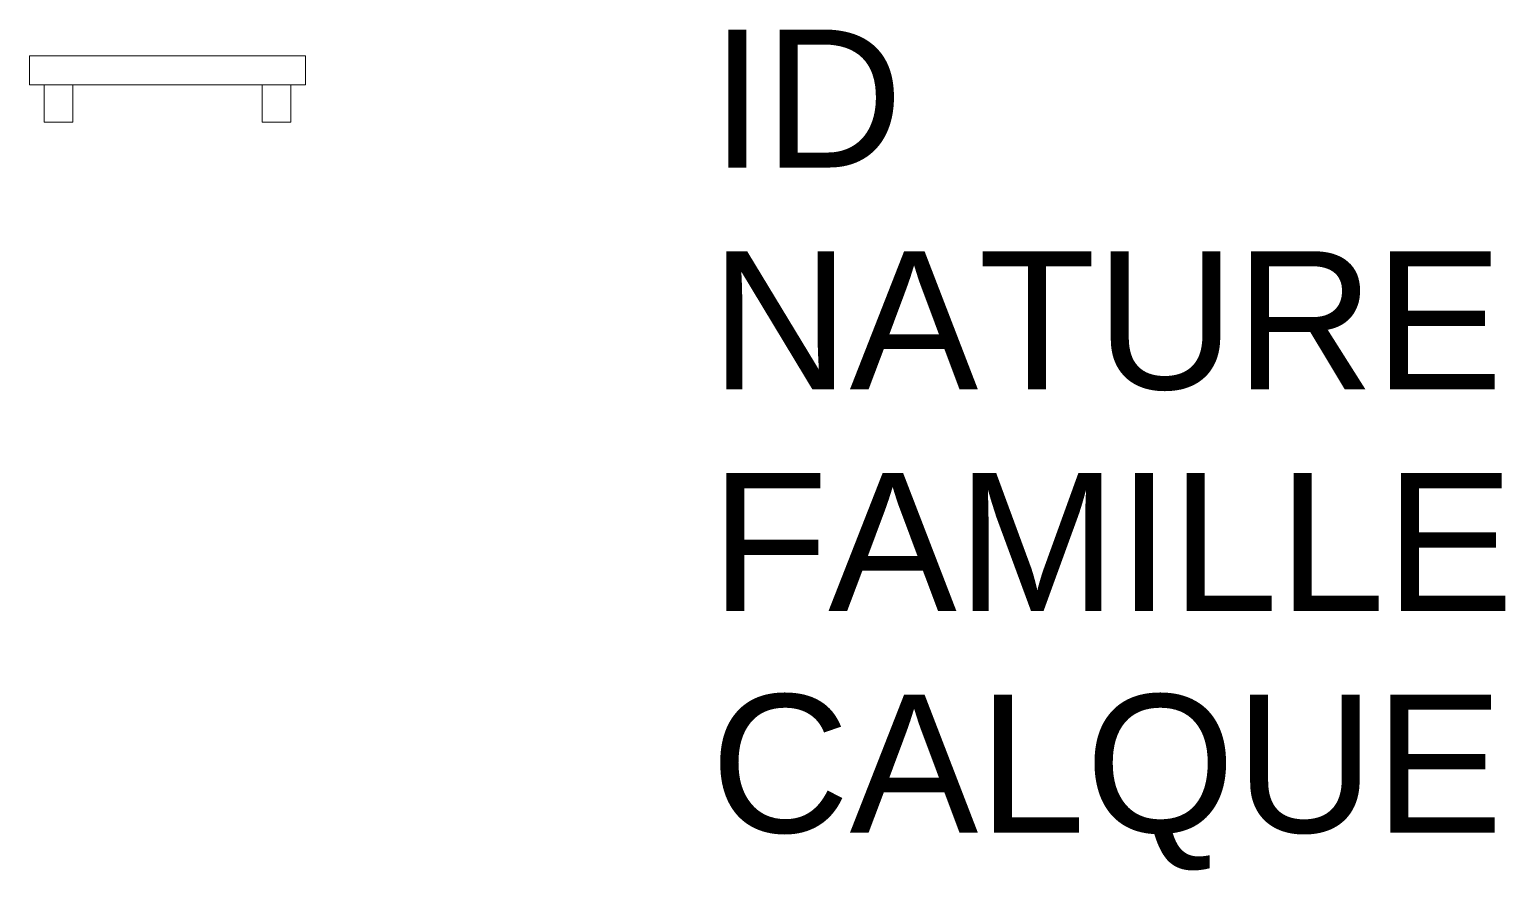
# Model space of a CAD drawing. Header units: metres. Extents: x 3206.36 to 3208.5, y 1733.04 to 1734.26.
import ezdxf

# ---------------------------------------------------------------- set-up
doc = ezdxf.new("R2010")
doc.units = ezdxf.units.M
doc.linetypes.add('Socle_Continu', pattern=[2.5, 2.5, 0])
doc.layers.add('OUVRA_SCS', color=7, linetype='Socle_Continu', lineweight=13)
doc.styles.get("Standard").update_dxf_attribs({"font": 'arial.ttf'})

msp = doc.modelspace()

# ---------------------------------------------------------------- linework, layer by layer
at = {"layer": 'OUVRA_SCS', "linetype": 'Socle_Continu'}
for points in [[(3206.3566, 1734.223), (3206.7566, 1734.223), (3206.7566, 1734.181), (3206.3566, 1734.181)], [(3206.3776, 1734.181), (3206.4196, 1734.181), (3206.4196, 1734.1268), (3206.3776, 1734.1268)], [(3206.6936, 1734.181), (3206.7356, 1734.181), (3206.7356, 1734.1268), (3206.6936, 1734.1268)]]:
    msp.add_lwpolyline(points, close=True, dxfattribs=at)

# ---------------------------------------------------------------- texts
at = {"layer": 'OUVRA_SCS', "linetype": 'Socle_Continu', "flags": 9}
for tag, p, s in [('ID', (3207.3436, 1734.061), 'XP_1361'), ('NATURE', (3207.3436, 1733.7397), "Echelle d'accès"), ('FAMILLE', (3207.3436, 1733.4184), 'Ouvrage maritime'), ('CALQUE', (3207.3436, 1733.0972), 'OUVRA_SCS')]:
    msp.add_attdef(tag, p, s, height=0.2, dxfattribs=at)

doc.saveas('drawing.dxf')
